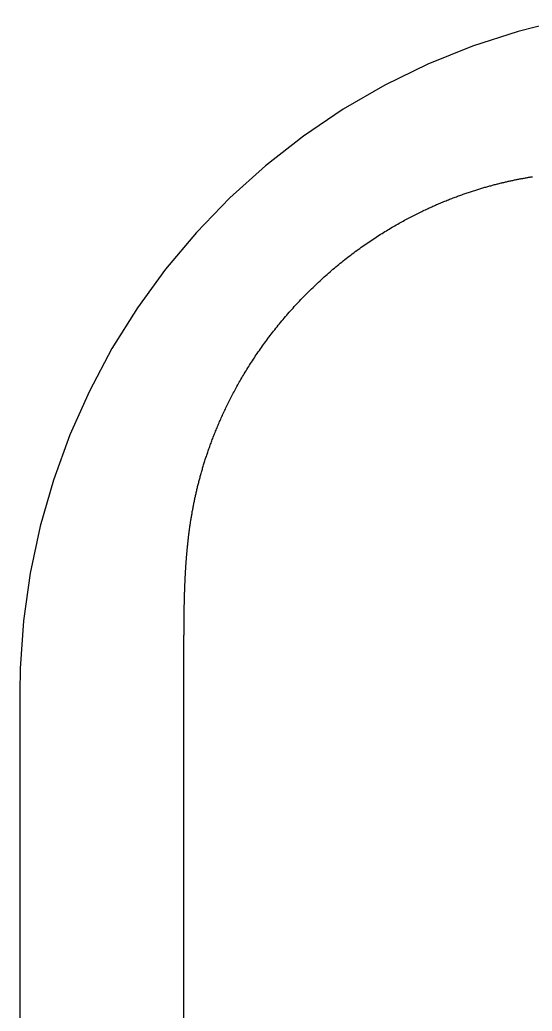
# Model space of a CAD drawing. Extents: x 45 to 603, y -200 to 395.
# Drawn here: x 44.6 to 73.2, y 338.7 to 394 of the extents above; entities that cross this region are included whole.
import ezdxf

# ---------------------------------------------------------------- set-up
doc = ezdxf.new("R2010")
doc.units = 0

msp = doc.modelspace()

# ---------------------------------------------------------------- linework, layer by layer
at = {"layer": 'Layer 1'}
for p, q in [((75.0326, 394.033), (72.4335, 393.385)), ((72.4335, 393.385), (69.886, 392.558)), ((69.886, 392.558), (67.4024, 391.555)), ((67.4024, 391.555), (64.9949, 390.381)), ((64.9949, 390.381), (62.6751, 389.041)), ((62.6751, 389.041), (60.4543, 387.544)), ((60.4543, 387.544), (58.3435, 385.895)), ((58.3435, 385.895), (56.3528, 384.102)), ((71.638, 384.966), (71.6886, 384.978)), ((71.6886, 384.978), (71.739, 384.989)), ((71.739, 384.989), (71.7892, 385.001)), ((71.7892, 385.001), (71.8392, 385.012)), ((71.8392, 385.012), (71.889, 385.023)), ((71.889, 385.023), (71.9385, 385.034)), ((71.9385, 385.034), (71.9879, 385.045)), ((71.9879, 385.045), (72.037, 385.056)), ((72.037, 385.056), (72.086, 385.066)), ((72.086, 385.066), (72.1347, 385.077)), ((72.1347, 385.077), (72.1832, 385.087)), ((72.1832, 385.087), (72.2315, 385.097)), ((72.2315, 385.097), (72.2796, 385.107)), ((72.2796, 385.107), (72.3275, 385.116)), ((72.3275, 385.116), (72.3752, 385.126)), ((72.3752, 385.126), (72.4226, 385.135)), ((72.4226, 385.135), (72.4699, 385.144)), ((72.4699, 385.144), (72.5169, 385.154)), ((72.5169, 385.154), (72.5638, 385.163)), ((72.5638, 385.163), (72.6104, 385.171)), ((72.6104, 385.171), (72.6568, 385.18)), ((72.6568, 385.18), (72.703, 385.189)), ((72.703, 385.189), (72.749, 385.197)), ((72.749, 385.197), (72.7948, 385.205)), ((72.7948, 385.205), (72.8404, 385.214)), ((72.8404, 385.214), (72.8858, 385.222)), ((72.8858, 385.222), (72.9309, 385.23)), ((72.9309, 385.23), (72.9759, 385.237)), ((72.9759, 385.237), (73.0206, 385.245)), ((73.0206, 385.245), (73.0652, 385.253)), ((73.0652, 385.253), (73.1095, 385.26)), ((73.1095, 385.26), (73.1536, 385.267)), ((73.1536, 385.267), (73.1975, 385.275)), ((73.1975, 385.275), (73.2412, 385.282)), ((69.6609, 384.402), (69.7202, 384.422)), ((69.7202, 384.422), (69.7793, 384.441)), ((69.7793, 384.441), (69.838, 384.461)), ((69.838, 384.461), (69.8965, 384.48)), ((69.8965, 384.48), (69.9548, 384.499)), ((69.9548, 384.499), (70.0127, 384.517)), ((70.0127, 384.517), (70.0705, 384.535)), ((70.0705, 384.535), (70.1279, 384.553)), ((70.1279, 384.553), (70.1851, 384.571)), ((70.1851, 384.571), (70.2421, 384.589)), ((70.2421, 384.589), (70.2988, 384.606)), ((70.2988, 384.606), (70.3552, 384.623)), ((70.3552, 384.623), (70.4114, 384.64)), ((70.4114, 384.64), (70.4674, 384.656)), ((70.4674, 384.656), (70.5231, 384.673)), ((70.5231, 384.673), (70.5785, 384.689)), ((70.5785, 384.689), (70.6337, 384.705)), ((70.6337, 384.705), (70.6887, 384.72)), ((70.6887, 384.72), (70.7434, 384.736)), ((70.7434, 384.736), (70.7979, 384.751)), ((70.7979, 384.751), (70.8521, 384.766)), ((70.8521, 384.766), (70.9061, 384.78)), ((70.9061, 384.78), (70.9599, 384.795)), ((70.9599, 384.795), (71.0134, 384.809)), ((71.0134, 384.809), (71.0667, 384.824)), ((71.0667, 384.824), (71.1197, 384.837)), ((71.1197, 384.837), (71.1726, 384.851)), ((71.1726, 384.851), (71.2252, 384.865)), ((71.2252, 384.865), (71.2775, 384.878)), ((71.2775, 384.878), (71.3297, 384.891)), ((71.3297, 384.891), (71.3816, 384.904)), ((71.3816, 384.904), (71.4333, 384.917)), ((71.4333, 384.917), (71.4848, 384.929)), ((71.4848, 384.929), (71.5361, 384.942)), ((71.5361, 384.942), (71.5871, 384.954)), ((71.5871, 384.954), (71.638, 384.966)), ((56.3528, 384.102), (54.492, 382.176)), ((68.2208, 383.861), (68.2866, 383.889)), ((68.2866, 383.889), (68.3521, 383.915)), ((68.3521, 383.915), (68.4172, 383.942)), ((68.4172, 383.942), (68.4821, 383.968)), ((68.4821, 383.968), (68.5467, 383.994)), ((68.5467, 383.994), (68.611, 384.019)), ((68.611, 384.019), (68.675, 384.044)), ((68.675, 384.044), (68.7388, 384.069)), ((68.7388, 384.069), (68.8022, 384.093)), ((68.8022, 384.093), (68.8653, 384.117)), ((68.8653, 384.117), (68.9282, 384.141)), ((68.9282, 384.141), (68.9908, 384.165)), ((68.9908, 384.165), (69.0531, 384.188)), ((69.0531, 384.188), (69.1151, 384.21)), ((69.1151, 384.21), (69.1769, 384.233)), ((69.1769, 384.233), (69.2383, 384.255)), ((69.2383, 384.255), (69.2995, 384.277)), ((69.2995, 384.277), (69.3604, 384.298)), ((69.3604, 384.298), (69.4211, 384.32)), ((69.4211, 384.32), (69.4814, 384.341)), ((69.4814, 384.341), (69.5415, 384.361)), ((69.5415, 384.361), (69.6014, 384.382)), ((69.6014, 384.382), (69.6609, 384.402)), ((66.9838, 383.304), (67.0553, 383.339)), ((67.0553, 383.339), (67.1264, 383.373)), ((67.1264, 383.373), (67.1972, 383.407)), ((67.1972, 383.407), (67.2677, 383.44)), ((67.2677, 383.44), (67.3378, 383.473)), ((67.3378, 383.473), (67.4076, 383.505)), ((67.4076, 383.505), (67.4771, 383.537)), ((67.4771, 383.537), (67.5463, 383.569)), ((67.5463, 383.569), (67.6151, 383.6)), ((67.6151, 383.6), (67.6837, 383.63)), ((67.6837, 383.63), (67.7519, 383.661)), ((67.7519, 383.661), (67.8198, 383.691)), ((67.8198, 383.691), (67.8874, 383.72)), ((67.8874, 383.72), (67.9547, 383.749)), ((67.9547, 383.749), (68.0217, 383.778)), ((68.0217, 383.778), (68.0884, 383.806)), ((68.0884, 383.806), (68.1547, 383.834)), ((68.1547, 383.834), (68.2208, 383.861)), ((65.8707, 382.724), (65.9474, 382.766)), ((65.9474, 382.766), (66.0237, 382.808)), ((66.0237, 382.808), (66.0997, 382.85)), ((66.0997, 382.85), (66.1753, 382.89)), ((66.1753, 382.89), (66.2505, 382.931)), ((66.2505, 382.931), (66.3254, 382.97)), ((66.3254, 382.97), (66.3999, 383.009)), ((66.3999, 383.009), (66.4741, 383.048)), ((66.4741, 383.048), (66.548, 383.086)), ((66.548, 383.086), (66.6215, 383.124)), ((66.6215, 383.124), (66.6946, 383.161)), ((66.6946, 383.161), (66.7674, 383.197)), ((66.7674, 383.197), (66.8399, 383.233)), ((66.8399, 383.233), (66.912, 383.269)), ((66.912, 383.269), (66.9838, 383.304)), ((64.923, 382.166), (65.0038, 382.216)), ((65.0038, 382.216), (65.0842, 382.266)), ((65.0842, 382.266), (65.1644, 382.314)), ((65.1644, 382.314), (65.2442, 382.362)), ((65.2442, 382.362), (65.3237, 382.41)), ((65.3237, 382.41), (65.4029, 382.456)), ((65.4029, 382.456), (65.4818, 382.502)), ((65.4818, 382.502), (65.5603, 382.548)), ((65.5603, 382.548), (65.6384, 382.593)), ((65.6384, 382.593), (65.7162, 382.637)), ((65.7162, 382.637), (65.7936, 382.681)), ((65.7936, 382.681), (65.8707, 382.724)), ((54.492, 382.176), (52.7702, 380.124)), ((64.1022, 381.633), (64.1852, 381.689)), ((64.1852, 381.689), (64.2681, 381.745)), ((64.2681, 381.745), (64.3507, 381.8)), ((64.3507, 381.8), (64.4332, 381.854)), ((64.4332, 381.854), (64.5154, 381.908)), ((64.5154, 381.908), (64.5974, 381.961)), ((64.5974, 381.961), (64.6792, 382.013)), ((64.6792, 382.013), (64.7607, 382.065)), ((64.7607, 382.065), (64.842, 382.116)), ((64.842, 382.116), (64.923, 382.166)), ((63.2657, 381.037), (63.3495, 381.099)), ((63.3495, 381.099), (63.4334, 381.161)), ((63.4334, 381.161), (63.5172, 381.222)), ((63.5172, 381.222), (63.601, 381.282)), ((63.601, 381.282), (63.6848, 381.342)), ((63.6848, 381.342), (63.7685, 381.402)), ((63.7685, 381.402), (63.8521, 381.46)), ((63.8521, 381.46), (63.9356, 381.519)), ((63.9356, 381.519), (64.019, 381.576)), ((64.019, 381.576), (64.1022, 381.633)), ((62.5979, 380.52), (62.6809, 380.586)), ((62.6809, 380.586), (62.7641, 380.652)), ((62.7641, 380.652), (62.8474, 380.717)), ((62.8474, 380.717), (62.9309, 380.782)), ((62.9309, 380.782), (63.0144, 380.846)), ((63.0144, 380.846), (63.0981, 380.91)), ((63.0981, 380.91), (63.1819, 380.974)), ((63.1819, 380.974), (63.2657, 381.037)), ((52.7702, 380.124), (51.1956, 377.957)), ((61.9422, 379.973), (62.0233, 380.043)), ((62.0233, 380.043), (62.1047, 380.112)), ((62.1047, 380.112), (62.1863, 380.181)), ((62.1863, 380.181), (62.2681, 380.25)), ((62.2681, 380.25), (62.3502, 380.318)), ((62.3502, 380.318), (62.4326, 380.386)), ((62.4326, 380.386), (62.5152, 380.453)), ((62.5152, 380.453), (62.5979, 380.52)), ((61.3039, 379.4), (61.3826, 379.473)), ((61.3826, 379.473), (61.4617, 379.546)), ((61.4617, 379.546), (61.541, 379.618)), ((61.541, 379.618), (61.6207, 379.69)), ((61.6207, 379.69), (61.7006, 379.761)), ((61.7006, 379.761), (61.7809, 379.832)), ((61.7809, 379.832), (61.8614, 379.903)), ((61.8614, 379.903), (61.9422, 379.973)), ((60.7626, 378.88), (60.8389, 378.956)), ((60.8389, 378.956), (60.9155, 379.031)), ((60.9155, 379.031), (60.9925, 379.105)), ((60.9925, 379.105), (61.0698, 379.179)), ((61.0698, 379.179), (61.1475, 379.253)), ((61.1475, 379.253), (61.2256, 379.327)), ((61.2256, 379.327), (61.3039, 379.4)), ((60.166, 378.267), (60.2393, 378.345)), ((60.2393, 378.345), (60.3129, 378.422)), ((60.3129, 378.422), (60.3869, 378.499)), ((60.3869, 378.499), (60.4613, 378.576)), ((60.4613, 378.576), (60.536, 378.653)), ((60.536, 378.653), (60.6112, 378.729)), ((60.6112, 378.729), (60.6867, 378.805)), ((60.6867, 378.805), (60.7626, 378.88)), ((51.1956, 377.957), (49.776, 375.686)), ((59.6646, 377.716), (59.735, 377.795)), ((59.735, 377.795), (59.8058, 377.875)), ((59.8058, 377.875), (59.8771, 377.954)), ((59.8771, 377.954), (59.9487, 378.032)), ((59.9487, 378.032), (60.0208, 378.111)), ((60.0208, 378.111), (60.0932, 378.189)), ((60.0932, 378.189), (60.166, 378.267)), ((59.1836, 377.152), (59.251, 377.233)), ((59.251, 377.233), (59.3188, 377.314)), ((59.3188, 377.314), (59.3871, 377.395)), ((59.3871, 377.395), (59.4558, 377.475)), ((59.4558, 377.475), (59.525, 377.556)), ((59.525, 377.556), (59.5946, 377.636)), ((59.5946, 377.636), (59.6646, 377.716)), ((58.789, 376.661), (58.8536, 376.743)), ((58.8536, 376.743), (58.9186, 376.825)), ((58.9186, 376.825), (58.9842, 376.907)), ((58.9842, 376.907), (59.0502, 376.989)), ((59.0502, 376.989), (59.1166, 377.07)), ((59.1166, 377.07), (59.1836, 377.152)), ((58.3516, 376.084), (58.4125, 376.166)), ((58.4125, 376.166), (58.4739, 376.249)), ((58.4739, 376.249), (58.5359, 376.332)), ((58.5359, 376.332), (58.5984, 376.414)), ((58.5984, 376.414), (58.6615, 376.496)), ((58.6615, 376.496), (58.725, 376.579)), ((58.725, 376.579), (58.789, 376.661)), ((49.776, 375.686), (48.5184, 373.321)), ((57.9407, 375.506), (57.9977, 375.588)), ((57.9977, 375.588), (58.0553, 375.671)), ((58.0553, 375.671), (58.1134, 375.753)), ((58.1134, 375.753), (58.1721, 375.836)), ((58.1721, 375.836), (58.2314, 375.919)), ((58.2314, 375.919), (58.2912, 376.001)), ((58.2912, 376.001), (58.3516, 376.084)), ((57.6108, 375.013), (57.6643, 375.095)), ((57.6643, 375.095), (57.7184, 375.177)), ((57.7184, 375.177), (57.7731, 375.259)), ((57.7731, 375.259), (57.8284, 375.341)), ((57.8284, 375.341), (57.8843, 375.423)), ((57.8843, 375.423), (57.9407, 375.506)), ((57.253, 374.447), (57.3023, 374.527)), ((57.3023, 374.527), (57.3522, 374.607)), ((57.3522, 374.607), (57.4027, 374.688)), ((57.4027, 374.688), (57.4538, 374.769)), ((57.4538, 374.769), (57.5056, 374.85)), ((57.5056, 374.85), (57.5579, 374.932)), ((57.5579, 374.932), (57.6108, 375.013)), ((56.9247, 373.893), (56.9699, 373.971)), ((56.9699, 373.971), (57.0156, 374.049)), ((57.0156, 374.049), (57.0619, 374.128)), ((57.0619, 374.128), (57.1088, 374.207)), ((57.1088, 374.207), (57.1562, 374.287)), ((57.1562, 374.287), (57.2043, 374.367)), ((57.2043, 374.367), (57.253, 374.447)), ((56.6244, 373.352), (56.6657, 373.429)), ((56.6657, 373.429), (56.7075, 373.505)), ((56.7075, 373.505), (56.7498, 373.582)), ((56.7498, 373.582), (56.7927, 373.659)), ((56.7927, 373.659), (56.8362, 373.737)), ((56.8362, 373.737), (56.8802, 373.815)), ((56.8802, 373.815), (56.9247, 373.893)), ((48.5184, 373.321), (47.4288, 370.874)), ((56.3129, 372.754), (56.3501, 372.827)), ((56.3501, 372.827), (56.3877, 372.901)), ((56.3877, 372.901), (56.4259, 372.976)), ((56.4259, 372.976), (56.4646, 373.051)), ((56.4646, 373.051), (56.5038, 373.126)), ((56.5038, 373.126), (56.5434, 373.201)), ((56.5434, 373.201), (56.5837, 373.277)), ((56.5837, 373.277), (56.6244, 373.352)), ((56.0659, 372.246), (56.0998, 372.317)), ((56.0998, 372.317), (56.1342, 372.389)), ((56.1342, 372.389), (56.169, 372.462)), ((56.169, 372.462), (56.2043, 372.534)), ((56.2043, 372.534), (56.24, 372.607)), ((56.24, 372.607), (56.2762, 372.68)), ((56.2762, 372.68), (56.3129, 372.754)), ((55.8102, 371.684), (55.8407, 371.753)), ((55.8407, 371.753), (55.8716, 371.822)), ((55.8716, 371.822), (55.903, 371.892)), ((55.903, 371.892), (55.9347, 371.962)), ((55.9347, 371.962), (55.9669, 372.033)), ((55.9669, 372.033), (55.9994, 372.104)), ((55.9994, 372.104), (56.0325, 372.175)), ((56.0325, 372.175), (56.0659, 372.246)), ((55.5801, 371.14), (55.6075, 371.207)), ((55.6075, 371.207), (55.6354, 371.274)), ((55.6354, 371.274), (55.6635, 371.342)), ((55.6635, 371.342), (55.6921, 371.41)), ((55.6921, 371.41), (55.721, 371.478)), ((55.721, 371.478), (55.7504, 371.546)), ((55.7504, 371.546), (55.7801, 371.615)), ((55.7801, 371.615), (55.8102, 371.684)), ((47.4288, 370.874), (46.5125, 368.357)), ((55.3488, 370.55), (55.3731, 370.615)), ((55.3731, 370.615), (55.3978, 370.68)), ((55.3978, 370.68), (55.4228, 370.745)), ((55.4228, 370.745), (55.4482, 370.81)), ((55.4482, 370.81), (55.4738, 370.875)), ((55.4738, 370.875), (55.4999, 370.941)), ((55.4999, 370.941), (55.5263, 371.007)), ((55.5263, 371.007), (55.553, 371.074)), ((55.553, 371.074), (55.5801, 371.14)), ((55.1435, 369.982), (55.1651, 370.044)), ((55.1651, 370.044), (55.187, 370.106)), ((55.187, 370.106), (55.2092, 370.169)), ((55.2092, 370.169), (55.2317, 370.232)), ((55.2317, 370.232), (55.2545, 370.295)), ((55.2545, 370.295), (55.2776, 370.359)), ((55.2776, 370.359), (55.301, 370.422)), ((55.301, 370.422), (55.3247, 370.486)), ((55.3247, 370.486), (55.3488, 370.55)), ((54.9613, 369.433), (54.9805, 369.493)), ((54.9805, 369.493), (55, 369.553)), ((55, 369.553), (55.0197, 369.614)), ((55.0197, 369.614), (55.0396, 369.675)), ((55.0396, 369.675), (55.0598, 369.736)), ((55.0598, 369.736), (55.0803, 369.797)), ((55.0803, 369.797), (55.1011, 369.858)), ((55.1011, 369.858), (55.1221, 369.92)), ((55.1221, 369.92), (55.1435, 369.982)), ((54.7997, 368.902), (54.8167, 368.96)), ((54.8167, 368.96), (54.834, 369.019)), ((54.834, 369.019), (54.8515, 369.077)), ((54.8515, 369.077), (54.8692, 369.136)), ((54.8692, 369.136), (54.8871, 369.195)), ((54.8871, 369.195), (54.9053, 369.254)), ((54.9053, 369.254), (54.9237, 369.314)), ((54.9237, 369.314), (54.9424, 369.373)), ((54.9424, 369.373), (54.9613, 369.433)), ((54.6413, 368.33), (54.6562, 368.386)), ((54.6562, 368.386), (54.6714, 368.443)), ((54.6714, 368.443), (54.6867, 368.5)), ((54.6867, 368.5), (54.7022, 368.557)), ((54.7022, 368.557), (54.7179, 368.614)), ((54.7179, 368.614), (54.7338, 368.671)), ((54.7338, 368.671), (54.75, 368.728)), ((54.75, 368.728), (54.7663, 368.786)), ((54.7663, 368.786), (54.7829, 368.844)), ((54.7829, 368.844), (54.7997, 368.902)), ((46.5125, 368.357), (45.774, 365.782)), ((54.5026, 367.773), (54.5157, 367.828)), ((54.5157, 367.828), (54.5289, 367.883)), ((54.5289, 367.883), (54.5423, 367.938)), ((54.5423, 367.938), (54.5559, 367.994)), ((54.5559, 367.994), (54.5697, 368.049)), ((54.5697, 368.049), (54.5836, 368.105)), ((54.5836, 368.105), (54.5978, 368.161)), ((54.5978, 368.161), (54.6121, 368.217)), ((54.6121, 368.217), (54.6266, 368.273)), ((54.6266, 368.273), (54.6413, 368.33)), ((54.3817, 367.229), (54.393, 367.283)), ((54.393, 367.283), (54.4045, 367.337)), ((54.4045, 367.337), (54.4162, 367.391)), ((54.4162, 367.391), (54.428, 367.445)), ((54.428, 367.445), (54.44, 367.499)), ((54.44, 367.499), (54.4522, 367.554)), ((54.4522, 367.554), (54.4645, 367.608)), ((54.4645, 367.608), (54.477, 367.663)), ((54.477, 367.663), (54.4897, 367.718)), ((54.4897, 367.718), (54.5026, 367.773)), ((54.2772, 366.7), (54.287, 366.752)), ((54.287, 366.752), (54.2969, 366.804)), ((54.2969, 366.804), (54.3069, 366.857)), ((54.3069, 366.857), (54.3171, 366.91)), ((54.3171, 366.91), (54.3275, 366.963)), ((54.3275, 366.963), (54.338, 367.016)), ((54.338, 367.016), (54.3487, 367.069)), ((54.3487, 367.069), (54.3595, 367.122)), ((54.3595, 367.122), (54.3705, 367.176)), ((54.3705, 367.176), (54.3817, 367.229)), ((54.1804, 366.136), (54.1885, 366.186)), ((54.1885, 366.186), (54.1967, 366.237)), ((54.1967, 366.237), (54.205, 366.287)), ((54.205, 366.287), (54.2135, 366.338)), ((54.2135, 366.338), (54.2222, 366.389)), ((54.2222, 366.389), (54.231, 366.441)), ((54.231, 366.441), (54.2399, 366.492)), ((54.2399, 366.492), (54.249, 366.544)), ((54.249, 366.544), (54.2583, 366.595)), ((54.2583, 366.595), (54.2677, 366.647)), ((54.2677, 366.647), (54.2772, 366.7)), ((45.774, 365.782), (45.217, 363.162)), ((54.1013, 365.598), (54.1078, 365.646)), ((54.1078, 365.646), (54.1145, 365.694)), ((54.1145, 365.694), (54.1213, 365.742)), ((54.1213, 365.742), (54.1282, 365.791)), ((54.1282, 365.791), (54.1352, 365.839)), ((54.1352, 365.839), (54.1424, 365.888)), ((54.1424, 365.888), (54.1497, 365.937)), ((54.1497, 365.937), (54.1572, 365.987)), ((54.1572, 365.987), (54.1648, 366.036)), ((54.1648, 366.036), (54.1725, 366.086)), ((54.1725, 366.086), (54.1804, 366.136)), ((54.0321, 365.042), (54.0372, 365.087)), ((54.0372, 365.087), (54.0425, 365.132)), ((54.0425, 365.132), (54.0479, 365.178)), ((54.0479, 365.178), (54.0534, 365.223)), ((54.0534, 365.223), (54.059, 365.269)), ((54.059, 365.269), (54.0647, 365.316)), ((54.0647, 365.316), (54.0705, 365.362)), ((54.0705, 365.362), (54.0764, 365.409)), ((54.0764, 365.409), (54.0825, 365.456)), ((54.0825, 365.456), (54.0886, 365.503)), ((54.0886, 365.503), (54.0949, 365.55)), ((54.0949, 365.55), (54.1013, 365.598)), ((53.9732, 364.474), (53.9772, 364.516)), ((53.9772, 364.516), (53.9813, 364.559)), ((53.9813, 364.559), (53.9855, 364.602)), ((53.9855, 364.602), (53.9898, 364.645)), ((53.9898, 364.645), (53.9941, 364.688)), ((53.9941, 364.688), (53.9985, 364.732)), ((53.9985, 364.732), (54.003, 364.775)), ((54.003, 364.775), (54.0076, 364.819)), ((54.0076, 364.819), (54.0123, 364.863)), ((54.0123, 364.863), (54.0171, 364.907)), ((54.0171, 364.907), (54.022, 364.952)), ((54.022, 364.952), (54.027, 364.997)), ((54.027, 364.997), (54.0321, 365.042)), ((53.9277, 363.939), (53.9308, 363.979)), ((53.9308, 363.979), (53.934, 364.019)), ((53.934, 364.019), (53.9372, 364.06)), ((53.9372, 364.06), (53.9405, 364.1)), ((53.9405, 364.1), (53.9438, 364.141)), ((53.9438, 364.141), (53.9473, 364.182)), ((53.9473, 364.182), (53.9508, 364.223)), ((53.9508, 364.223), (53.9543, 364.264)), ((53.9543, 364.264), (53.958, 364.306)), ((53.958, 364.306), (53.9617, 364.348)), ((53.9617, 364.348), (53.9654, 364.389)), ((53.9654, 364.389), (53.9693, 364.432)), ((53.9693, 364.432), (53.9732, 364.474)), ((53.8903, 363.398), (53.8926, 363.435)), ((53.8926, 363.435), (53.895, 363.473)), ((53.895, 363.473), (53.8974, 363.511)), ((53.8974, 363.511), (53.8999, 363.549)), ((53.8999, 363.549), (53.9024, 363.587)), ((53.9024, 363.587), (53.905, 363.625)), ((53.905, 363.625), (53.9077, 363.664)), ((53.9077, 363.664), (53.9103, 363.703)), ((53.9103, 363.703), (53.9131, 363.742)), ((53.9131, 363.742), (53.9159, 363.781)), ((53.9159, 363.781), (53.9188, 363.82)), ((53.9188, 363.82), (53.9217, 363.86)), ((53.9217, 363.86), (53.9246, 363.899)), ((53.9246, 363.899), (53.9277, 363.939)), ((45.217, 363.162), (44.8441, 360.509)), ((53.8589, 362.82), (53.8606, 362.855)), ((53.8606, 362.855), (53.8623, 362.89)), ((53.8623, 362.89), (53.864, 362.925)), ((53.864, 362.925), (53.8658, 362.96)), ((53.8658, 362.96), (53.8676, 362.996)), ((53.8676, 362.996), (53.8694, 363.032)), ((53.8694, 363.032), (53.8713, 363.068)), ((53.8713, 363.068), (53.8733, 363.104)), ((53.8733, 363.104), (53.8752, 363.14)), ((53.8752, 363.14), (53.8773, 363.176)), ((53.8773, 363.176), (53.8793, 363.213)), ((53.8793, 363.213), (53.8814, 363.249)), ((53.8814, 363.249), (53.8836, 363.286)), ((53.8836, 363.286), (53.8858, 363.323)), ((53.8858, 363.323), (53.888, 363.36)), ((53.888, 363.36), (53.8903, 363.398)), ((53.8366, 362.282), (53.8378, 362.315)), ((53.8378, 362.315), (53.839, 362.347)), ((53.839, 362.347), (53.8402, 362.38)), ((53.8402, 362.38), (53.8415, 362.413)), ((53.8415, 362.413), (53.8427, 362.446)), ((53.8427, 362.446), (53.8441, 362.479)), ((53.8441, 362.479), (53.8454, 362.513)), ((53.8454, 362.513), (53.8468, 362.546)), ((53.8468, 362.546), (53.8482, 362.58)), ((53.8482, 362.58), (53.8496, 362.614)), ((53.8496, 362.614), (53.8511, 362.648)), ((53.8511, 362.648), (53.8526, 362.682)), ((53.8526, 362.682), (53.8541, 362.716)), ((53.8541, 362.716), (53.8557, 362.751)), ((53.8557, 362.751), (53.8573, 362.785)), ((53.8573, 362.785), (53.8589, 362.82)), ((53.8194, 361.722), (53.8202, 361.752)), ((53.8202, 361.752), (53.821, 361.782)), ((53.821, 361.782), (53.8218, 361.813)), ((53.8218, 361.813), (53.8226, 361.843)), ((53.8226, 361.843), (53.8235, 361.873)), ((53.8235, 361.873), (53.8244, 361.904)), ((53.8244, 361.904), (53.8252, 361.935)), ((53.8252, 361.935), (53.8262, 361.966)), ((53.8262, 361.966), (53.8271, 361.997)), ((53.8271, 361.997), (53.8281, 362.028)), ((53.8281, 362.028), (53.829, 362.059)), ((53.829, 362.059), (53.8301, 362.091)), ((53.8301, 362.091), (53.8311, 362.122)), ((53.8311, 362.122), (53.8321, 362.154)), ((53.8321, 362.154), (53.8332, 362.186)), ((53.8332, 362.186), (53.8343, 362.218)), ((53.8343, 362.218), (53.8354, 362.25)), ((53.8354, 362.25), (53.8366, 362.282)), ((53.8077, 361.179), (53.8081, 361.206)), ((53.8081, 361.206), (53.8086, 361.234)), ((53.8086, 361.234), (53.8092, 361.262)), ((53.8092, 361.262), (53.8097, 361.289)), ((53.8097, 361.289), (53.8102, 361.317)), ((53.8102, 361.317), (53.8108, 361.345)), ((53.8108, 361.345), (53.8114, 361.374)), ((53.8114, 361.374), (53.8119, 361.402)), ((53.8119, 361.402), (53.8125, 361.43)), ((53.8125, 361.43), (53.8132, 361.459)), ((53.8132, 361.459), (53.8138, 361.488)), ((53.8138, 361.488), (53.8144, 361.517)), ((53.8144, 361.517), (53.8151, 361.546)), ((53.8151, 361.546), (53.8158, 361.575)), ((53.8158, 361.575), (53.8165, 361.604)), ((53.8165, 361.604), (53.8172, 361.633)), ((53.8172, 361.633), (53.8179, 361.663)), ((53.8179, 361.663), (53.8186, 361.693)), ((53.8186, 361.693), (53.8194, 361.722)), ((53.7998, 360.631), (53.8001, 360.655)), ((53.8001, 360.655), (53.8004, 360.68)), ((53.8004, 360.68), (53.8007, 360.706)), ((53.8007, 360.706), (53.801, 360.731)), ((53.801, 360.731), (53.8013, 360.756)), ((53.8013, 360.756), (53.8016, 360.782)), ((53.8016, 360.782), (53.802, 360.807)), ((53.802, 360.807), (53.8023, 360.833)), ((53.8023, 360.833), (53.8027, 360.859)), ((53.8027, 360.859), (53.803, 360.885)), ((53.803, 360.885), (53.8034, 360.911)), ((53.8034, 360.911), (53.8038, 360.937)), ((53.8038, 360.937), (53.8042, 360.964)), ((53.8042, 360.964), (53.8046, 360.99)), ((53.8046, 360.99), (53.805, 361.017)), ((53.805, 361.017), (53.8054, 361.043)), ((53.8054, 361.043), (53.8058, 361.07)), ((53.8058, 361.07), (53.8063, 361.097)), ((53.8063, 361.097), (53.8067, 361.124)), ((53.8067, 361.124), (53.8072, 361.151)), ((53.8072, 361.151), (53.8077, 361.179)), ((44.8441, 360.509), (44.6571, 357.837)), ((53.7951, 360.065), (53.7953, 360.087)), ((53.7953, 360.087), (53.7954, 360.11)), ((53.7954, 360.11), (53.7955, 360.132)), ((53.7955, 360.132), (53.7957, 360.155)), ((53.7957, 360.155), (53.7958, 360.178)), ((53.7958, 360.178), (53.796, 360.201)), ((53.796, 360.201), (53.7962, 360.224)), ((53.7962, 360.224), (53.7963, 360.247)), ((53.7963, 360.247), (53.7965, 360.27)), ((53.7965, 360.27), (53.7967, 360.293)), ((53.7967, 360.293), (53.7969, 360.317)), ((53.7969, 360.317), (53.7971, 360.34)), ((53.7971, 360.34), (53.7973, 360.364)), ((53.7973, 360.364), (53.7975, 360.387)), ((53.7975, 360.387), (53.7977, 360.411)), ((53.7977, 360.411), (53.7979, 360.435)), ((53.7979, 360.435), (53.7981, 360.459)), ((53.7981, 360.459), (53.7983, 360.483)), ((53.7983, 360.483), (53.7986, 360.508)), ((53.7986, 360.508), (53.7988, 360.532)), ((53.7988, 360.532), (53.7991, 360.556)), ((53.7991, 360.556), (53.7993, 360.581)), ((53.7993, 360.581), (53.7996, 360.606)), ((53.7996, 360.606), (53.7998, 360.631)), ((53.7929, 359.539), (53.793, 359.559)), ((53.7929, 359.519), (53.7929, 359.539)), ((53.793, 359.559), (53.7931, 359.579)), ((53.7931, 359.599), (53.7932, 359.619)), ((53.7931, 359.579), (53.7931, 359.599)), ((53.7932, 359.639), (53.7933, 359.66)), ((53.7932, 359.619), (53.7932, 359.639)), ((53.7933, 359.66), (53.7934, 359.68)), ((53.7934, 359.701), (53.7935, 359.721)), ((53.7934, 359.68), (53.7934, 359.701)), ((53.7935, 359.721), (53.7936, 359.742)), ((53.7936, 359.742), (53.7937, 359.763)), ((53.7937, 359.784), (53.7938, 359.805)), ((53.7937, 359.763), (53.7937, 359.784)), ((53.7938, 359.805), (53.7939, 359.826)), ((53.7939, 359.826), (53.794, 359.847)), ((53.794, 359.847), (53.7941, 359.869)), ((53.7941, 359.869), (53.7942, 359.89)), ((53.7942, 359.89), (53.7943, 359.912)), ((53.7943, 359.912), (53.7944, 359.933)), ((53.7944, 359.933), (53.7945, 359.955)), ((53.7945, 359.955), (53.7946, 359.977)), ((53.7946, 359.977), (53.7948, 359.999)), ((53.7948, 359.999), (53.7949, 360.021)), ((53.7949, 360.021), (53.795, 360.043)), ((53.795, 360.043), (53.7951, 360.065)), ((53.7921, 358.964), (53.7922, 358.981)), ((53.7922, 359.104), (53.7923, 359.122)), ((53.7922, 359.087), (53.7922, 359.104)), ((53.7922, 359.069), (53.7922, 359.087)), ((53.7922, 359.051), (53.7922, 359.069)), ((53.7922, 359.034), (53.7922, 359.051)), ((53.7922, 359.016), (53.7922, 359.034)), ((53.7922, 358.999), (53.7922, 359.016)), ((53.7922, 358.981), (53.7922, 358.999)), ((53.7923, 359.213), (53.7924, 359.232)), ((53.7923, 359.195), (53.7923, 359.213)), ((53.7923, 359.177), (53.7923, 359.195)), ((53.7923, 359.159), (53.7923, 359.177)), ((53.7923, 359.14), (53.7923, 359.159)), ((53.7923, 359.122), (53.7923, 359.14)), ((53.7924, 359.288), (53.7925, 359.307)), ((53.7924, 359.269), (53.7924, 359.288)), ((53.7924, 359.25), (53.7924, 359.269)), ((53.7924, 359.232), (53.7924, 359.25)), ((53.7925, 359.344), (53.7926, 359.363)), ((53.7925, 359.325), (53.7925, 359.344)), ((53.7925, 359.307), (53.7925, 359.325)), ((53.7926, 359.402), (53.7927, 359.421)), ((53.7926, 359.383), (53.7926, 359.402)), ((53.7926, 359.363), (53.7926, 359.383)), ((53.7927, 359.441), (53.7928, 359.46)), ((53.7927, 359.421), (53.7927, 359.441)), ((53.7928, 359.48), (53.7929, 359.499)), ((53.7928, 359.46), (53.7928, 359.48)), ((53.7929, 359.499), (53.7929, 359.519)), ((53.7921, 358.947), (53.7921, 358.964)), ((53.7921, 358.93), (53.7921, 358.947)), ((53.7921, 358.913), (53.7921, 358.93)), ((53.7921, 358.896), (53.7921, 358.913)), ((53.7921, 358.879), (53.7921, 358.896)), ((53.7921, 358.862), (53.7921, 358.879)), ((53.7921, 358.845), (53.7921, 358.862)), ((53.7921, 358.829), (53.7921, 358.845)), ((53.7921, 358.812), (53.7921, 358.829)), ((53.7921, 358.796), (53.7921, 358.812)), ((53.7921, 358.779), (53.7921, 358.796)), ((53.7921, 358.763), (53.7921, 358.779)), ((53.7921, 358.747), (53.7921, 358.763)), ((53.7921, 358.731), (53.7921, 358.747)), ((53.7921, 358.715), (53.7921, 358.731)), ((53.7921, 358.699), (53.7921, 358.715)), ((53.7921, 358.683), (53.7921, 358.699)), ((53.7921, 358.667), (53.7921, 358.683)), ((53.7921, 358.651), (53.7921, 358.667)), ((53.7921, 358.636), (53.7921, 358.651)), ((53.7921, 358.62), (53.7921, 358.636)), ((53.7921, 358.605), (53.7921, 358.62)), ((53.7921, 358.589), (53.7921, 358.605)), ((53.7921, 358.574), (53.7921, 358.589)), ((53.7921, 358.559), (53.7921, 358.574)), ((53.7921, 358.543), (53.7921, 358.559)), ((53.7921, 358.528), (53.7921, 358.543)), ((53.7921, 358.513), (53.7921, 358.528)), ((53.7921, 358.498), (53.7921, 358.513)), ((53.7921, 358.483), (53.7921, 358.498)), ((53.7921, 358.468), (53.7921, 358.483)), ((53.7921, 358.453), (53.7921, 358.468)), ((53.7921, 358.438), (53.7921, 358.453)), ((53.7921, 358.424), (53.7921, 358.438)), ((53.7921, 358.409), (53.7921, 358.424)), ((53.7921, 358.394), (53.7921, 358.409)), ((53.7921, 358.379), (53.7921, 358.394)), ((53.7921, 358.365), (53.7921, 358.379)), ((53.7921, 358.35), (53.7921, 358.365)), ((53.7921, 358.336), (53.7921, 358.35)), ((53.7921, 358.321), (53.7921, 358.336)), ((53.7921, 358.306), (53.7921, 358.321)), ((53.7921, 358.292), (53.7921, 358.306)), ((53.7921, 358.277), (53.7921, 358.292)), ((53.7921, 358.263), (53.7921, 358.277)), ((53.7922, 358.249), (53.7921, 358.263)), ((53.7922, 358.234), (53.7922, 358.249)), ((53.7922, 358.22), (53.7922, 358.234)), ((53.7922, 358.205), (53.7922, 358.22)), ((53.7922, 358.191), (53.7922, 358.205)), ((53.7922, 358.176), (53.7922, 358.191)), ((53.7922, 358.162), (53.7922, 358.176)), ((53.7922, 358.148), (53.7922, 358.162)), ((53.7922, 358.133), (53.7922, 358.148)), ((53.7922, 358.119), (53.7922, 358.133)), ((53.7922, 358.104), (53.7922, 358.119)), ((53.7922, 358.09), (53.7922, 358.104)), ((53.7922, 358.075), (53.7922, 358.09)), ((53.7922, 358.061), (53.7922, 358.075)), ((53.7922, 358.046), (53.7922, 358.061)), ((53.7922, 358.032), (53.7922, 358.046)), ((53.7922, 358.017), (53.7922, 358.032)), ((53.7922, 358.003), (53.7922, 358.017)), ((53.7922, 357.988), (53.7922, 358.003)), ((53.7922, 357.974), (53.7922, 357.988)), ((53.7922, 357.959), (53.7922, 357.974)), ((53.7922, 357.945), (53.7922, 357.959)), ((53.7922, 357.93), (53.7922, 357.945)), ((53.7922, 357.916), (53.7922, 357.93)), ((53.7922, 357.901), (53.7922, 357.916)), ((53.7922, 357.887), (53.7922, 357.901)), ((53.7922, 357.872), (53.7922, 357.887)), ((53.7922, 357.858), (53.7922, 357.872)), ((44.6571, 357.837), (44.6336, 356.5)), ((53.7922, 357.843), (53.7922, 357.858)), ((53.7922, 357.829), (53.7922, 357.843)), ((53.7922, 357.814), (53.7922, 357.829)), ((53.7922, 357.799), (53.7922, 357.814)), ((53.7922, 357.785), (53.7922, 357.799)), ((53.7922, 357.77), (53.7922, 357.785)), ((53.7922, 357.756), (53.7922, 357.77)), ((53.7922, 357.741), (53.7922, 357.756)), ((53.7922, 357.727), (53.7922, 357.741)), ((53.7922, 357.712), (53.7922, 357.727)), ((53.7922, 357.697), (53.7922, 357.712)), ((53.7922, 357.683), (53.7922, 357.697)), ((53.7922, 357.668), (53.7922, 357.683)), ((53.7922, 357.654), (53.7922, 357.668)), ((53.7922, 357.639), (53.7922, 357.654)), ((53.7922, 357.625), (53.7922, 357.639)), ((53.7922, 357.61), (53.7922, 357.625)), ((53.7922, 357.595), (53.7922, 357.61)), ((53.7922, 357.581), (53.7922, 357.595)), ((53.7922, 357.566), (53.7922, 357.581)), ((53.7922, 357.552), (53.7922, 357.566)), ((53.7922, 357.537), (53.7922, 357.552)), ((53.7922, 357.523), (53.7922, 357.537)), ((53.7922, 357.508), (53.7922, 357.523)), ((53.7922, 357.493), (53.7922, 357.508)), ((53.7922, 357.479), (53.7922, 357.493)), ((53.7922, 357.464), (53.7922, 357.479)), ((53.7922, 357.449), (53.7922, 357.464)), ((53.7922, 357.435), (53.7922, 357.449)), ((53.7922, 357.42), (53.7922, 357.435)), ((53.7922, 357.405), (53.7922, 357.42)), ((53.7922, 357.391), (53.7922, 357.405)), ((53.7922, 357.376), (53.7922, 357.391)), ((53.7922, 357.361), (53.7922, 357.376)), ((53.7922, 357.346), (53.7922, 357.361)), ((53.7922, 357.332), (53.7922, 357.346)), ((53.7922, 357.317), (53.7922, 357.332)), ((53.7922, 357.302), (53.7922, 357.317)), ((53.7922, 357.287), (53.7922, 357.302)), ((53.7922, 357.272), (53.7922, 357.287)), ((53.7922, 357.257), (53.7922, 357.272)), ((53.7922, 357.242), (53.7922, 357.257)), ((53.7922, 357.227), (53.7922, 357.242)), ((53.7922, 357.212), (53.7922, 357.227)), ((53.7922, 357.196), (53.7922, 357.212)), ((53.7922, 357.181), (53.7922, 357.196)), ((53.7922, 357.166), (53.7922, 357.181)), ((53.7922, 357.15), (53.7922, 357.166)), ((53.7922, 357.135), (53.7922, 357.15)), ((53.7922, 357.119), (53.7922, 357.135)), ((53.7922, 357.104), (53.7922, 357.119)), ((53.7922, 357.088), (53.7922, 357.104)), ((53.7922, 357.073), (53.7922, 357.088)), ((53.7922, 357.057), (53.7922, 357.073)), ((53.7922, 357.041), (53.7922, 357.057)), ((53.7922, 357.025), (53.7922, 357.041)), ((53.7922, 357.009), (53.7922, 357.025)), ((53.7922, 356.993), (53.7922, 357.009)), ((53.7922, 356.977), (53.7922, 356.993)), ((53.7922, 356.961), (53.7922, 356.977)), ((53.7922, 356.945), (53.7922, 356.961)), ((53.7922, 356.928), (53.7922, 356.945)), ((53.7922, 356.912), (53.7922, 356.928)), ((53.7922, 356.895), (53.7922, 356.912)), ((53.7922, 356.879), (53.7922, 356.895)), ((53.7922, 356.862), (53.7922, 356.879)), ((53.7922, 356.845), (53.7922, 356.862)), ((53.7922, 356.828), (53.7922, 356.845)), ((53.7922, 356.811), (53.7922, 356.828)), ((53.7922, 356.794), (53.7922, 356.811)), ((53.7922, 356.777), (53.7922, 356.794)), ((53.7922, 356.76), (53.7922, 356.777)), ((44.6336, 356.5), (44.6336, 39.4004)), ((53.7921, 356.488), (53.7922, 356.507)), ((53.7921, 356.469), (53.7921, 356.488)), ((53.7921, 356.45), (53.7921, 356.469)), ((53.7921, 356.431), (53.7921, 356.45)), ((53.7921, 356.412), (53.7921, 356.431)), ((53.7921, 356.392), (53.7921, 356.412)), ((53.7921, 356.373), (53.7921, 356.392)), ((53.7921, 356.353), (53.7921, 356.373)), ((53.7921, 356.334), (53.7921, 356.353)), ((53.7921, 356.314), (53.7921, 356.334)), ((53.7921, 356.294), (53.7921, 356.314)), ((53.7921, 356.274), (53.7921, 356.294)), ((53.7921, 356.253), (53.7921, 356.274)), ((53.7921, 356.233), (53.7921, 356.253)), ((53.7921, 356.213), (53.7921, 356.233)), ((53.7921, 356.192), (53.7921, 356.213)), ((53.7922, 356.742), (53.7922, 356.76)), ((53.7922, 356.725), (53.7922, 356.742)), ((53.7922, 356.707), (53.7922, 356.725)), ((53.7922, 356.69), (53.7922, 356.707)), ((53.7922, 356.672), (53.7922, 356.69)), ((53.7922, 356.654), (53.7922, 356.672)), ((53.7922, 356.636), (53.7922, 356.654)), ((53.7922, 356.618), (53.7922, 356.636)), ((53.7922, 356.6), (53.7922, 356.618)), ((53.7922, 356.581), (53.7922, 356.6)), ((53.7922, 356.563), (53.7922, 356.581)), ((53.7922, 356.545), (53.7922, 356.563)), ((53.7922, 356.526), (53.7922, 356.545)), ((53.7922, 356.507), (53.7922, 356.526)), ((53.7921, 356.171), (53.7921, 356.192)), ((53.7921, 356.15), (53.7921, 356.171)), ((53.7921, 356.129), (53.7921, 356.15)), ((53.7921, 356.108), (53.7921, 356.129)), ((53.7921, 356.087), (53.7921, 356.108)), ((53.7921, 356.066), (53.7921, 356.087)), ((53.7921, 356.044), (53.7921, 356.066)), ((53.7921, 356.023), (53.7921, 356.044)), ((53.7921, 356.001), (53.7921, 356.023)), ((53.7921, 355.979), (53.7921, 356.001)), ((53.7921, 355.957), (53.7921, 355.979)), ((53.7921, 355.935), (53.7921, 355.957)), ((53.7921, 355.913), (53.7921, 355.935)), ((53.7921, 355.89), (53.7921, 355.913)), ((53.7921, 355.868), (53.7921, 355.89)), ((53.7921, 355.845), (53.7921, 355.868)), ((53.7921, 355.822), (53.7921, 355.845)), ((53.7921, 355.799), (53.7921, 355.822)), ((53.7921, 355.776), (53.7921, 355.799)), ((53.7921, 355.753), (53.7921, 355.776)), ((53.7921, 355.73), (53.7921, 355.753)), ((53.7921, 355.706), (53.7921, 355.73)), ((53.7921, 355.683), (53.7921, 355.706)), ((53.7921, 355.659), (53.7921, 355.683)), ((53.7921, 355.635), (53.7921, 355.659)), ((53.7921, 355.611), (53.7921, 355.635)), ((53.7921, 355.587), (53.7921, 355.611)), ((53.7921, 355.563), (53.7921, 355.587)), ((53.7921, 355.539), (53.7921, 355.563)), ((53.7921, 355.514), (53.7921, 355.539)), ((53.7921, 355.49), (53.7921, 355.514)), ((53.7921, 355.465), (53.7921, 355.49)), ((53.7921, 355.441), (53.7921, 355.465)), ((53.7921, 355.416), (53.7921, 355.441)), ((53.7921, 355.391), (53.7921, 355.416)), ((53.7921, 355.366), (53.7921, 355.391)), ((53.7921, 355.341), (53.7921, 355.366)), ((53.7921, 355.315), (53.7921, 355.341)), ((53.7921, 355.29), (53.7921, 355.315)), ((53.7921, 355.265), (53.7921, 355.29)), ((53.7921, 355.239), (53.7921, 355.265)), ((53.7921, 355.213), (53.7921, 355.239)), ((53.7921, 355.188), (53.7921, 355.213)), ((53.7921, 355.162), (53.7921, 355.188)), ((53.7921, 355.136), (53.7921, 355.162)), ((53.7921, 355.11), (53.7921, 355.136)), ((53.7921, 355.083), (53.7921, 355.11)), ((53.7921, 355.057), (53.7921, 355.083)), ((53.7921, 355.031), (53.7921, 355.057)), ((53.7921, 355.004), (53.7921, 355.031)), ((53.7921, 354.978), (53.7921, 355.004)), ((53.7921, 354.951), (53.7921, 354.978)), ((53.7921, 354.924), (53.7921, 354.951)), ((53.7921, 354.897), (53.7921, 354.924)), ((53.7921, 354.87), (53.7921, 354.897)), ((53.7921, 354.843), (53.7921, 354.87)), ((53.7921, 354.816), (53.7921, 354.843)), ((53.7921, 354.789), (53.7921, 354.816)), ((53.7921, 354.761), (53.7921, 354.789)), ((53.7921, 354.734), (53.7921, 354.761)), ((53.7921, 354.706), (53.7921, 354.734)), ((53.7921, 354.678), (53.7921, 354.706)), ((53.7921, 354.651), (53.7921, 354.678)), ((53.7921, 354.623), (53.7921, 354.651)), ((53.7921, 354.595), (53.7921, 354.623)), ((53.7921, 354.567), (53.7921, 354.595)), ((53.7921, 354.538), (53.7921, 354.567)), ((53.7921, 330.236), (53.7921, 354.538))]:
    msp.add_line(p, q, dxfattribs=at)

doc.saveas('drawing.dxf')
